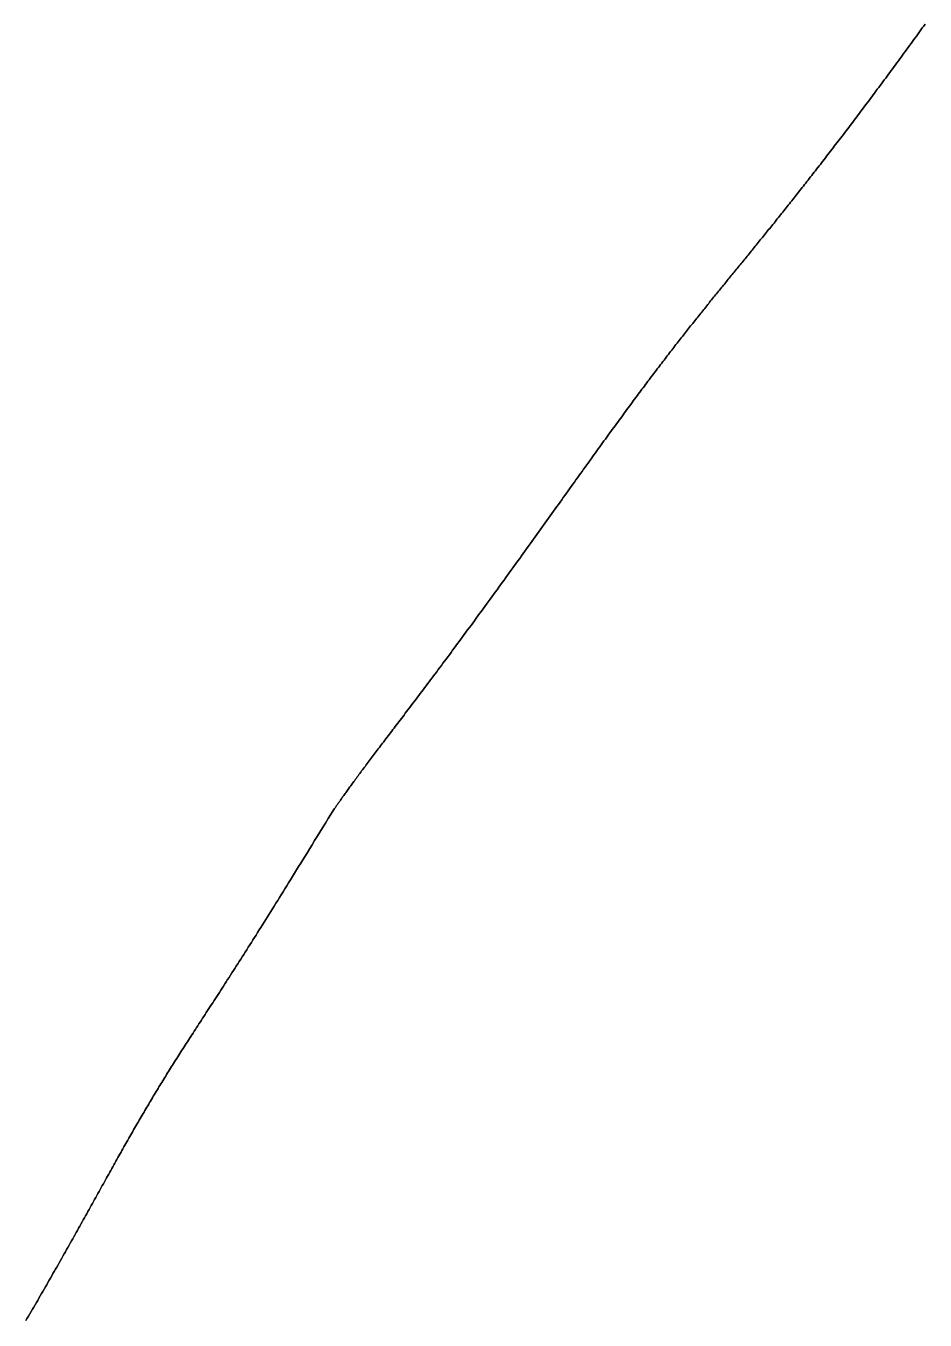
# Model space of a CAD drawing. Header units: inches. Extents: x 130170 to 284068, y 377793 to 804530.
# Drawn here: x 258890.45 to 258925.12, y 738016.13 to 738066.01 of the extents above; entities that cross this region are included whole.
import ezdxf

# ---------------------------------------------------------------- set-up
doc = ezdxf.new("R2010")
doc.units = ezdxf.units.IN
doc.header["$MEASUREMENT"] = 0
doc.layers.add('muni_il', color=7, linetype='Continuous')

msp = doc.modelspace()

# ---------------------------------------------------------------- linework, layer by layer
at = {"layer": 'muni_il'}
for points in [[(258890.446, 738016.115), (258890.497, 738016.201), (258890.548, 738016.288), (258890.599, 738016.375), (258890.649, 738016.461), (258890.7, 738016.548), (258890.75, 738016.634), (258890.801, 738016.721), (258890.851, 738016.807), (258890.901, 738016.894), (258890.951, 738016.98), (258891.001, 738017.066), (258891.05, 738017.152), (258891.1, 738017.238), (258891.149, 738017.324), (258891.199, 738017.41), (258891.248, 738017.496), (258891.297, 738017.581), (258891.346, 738017.667), (258891.395, 738017.752), (258891.444, 738017.838), (258891.492, 738017.923), (258891.541, 738018.008), (258891.589, 738018.093), (258891.637, 738018.178), (258891.686, 738018.262), (258891.733, 738018.346), (258891.781, 738018.431), (258891.829, 738018.515), (258891.876, 738018.599), (258891.924, 738018.683), (258891.971, 738018.766), (258892.018, 738018.85), (258892.065, 738018.933), (258892.112, 738019.016), (258892.158, 738019.099), (258892.205, 738019.182), (258892.251, 738019.264), (258892.297, 738019.346), (258892.343, 738019.428), (258892.389, 738019.51), (258892.434, 738019.591), (258892.48, 738019.672), (258892.525, 738019.754), (258892.57, 738019.834), (258892.615, 738019.915), (258892.66, 738019.995), (258892.704, 738020.075), (258892.749, 738020.155), (258892.793, 738020.234), (258892.837, 738020.313), (258892.881, 738020.392), (258892.925, 738020.471), (258892.968, 738020.549), (258893.012, 738020.627), (258893.055, 738020.704), (258893.098, 738020.782), (258893.141, 738020.859), (258893.183, 738020.935), (258893.226, 738021.011), (258893.268, 738021.088), (258893.31, 738021.163), (258893.352, 738021.239), (258893.394, 738021.314), (258893.435, 738021.388), (258893.476, 738021.463), (258893.518, 738021.537), (258893.559, 738021.61), (258893.599, 738021.683), (258893.64, 738021.756), (258893.68, 738021.829), (258893.721, 738021.901), (258893.761, 738021.973), (258893.801, 738022.044), (258893.84, 738022.115), (258893.88, 738022.186), (258893.919, 738022.256), (258893.958, 738022.326), (258893.997, 738022.396), (258894.036, 738022.465), (258894.075, 738022.534), (258894.114, 738022.603), (258894.152, 738022.671), (258894.19, 738022.739), (258894.228, 738022.806), (258894.266, 738022.873), (258894.304, 738022.94), (258894.342, 738023.007), (258894.379, 738023.073), (258894.417, 738023.139), (258894.454, 738023.204), (258894.491, 738023.269), (258894.528, 738023.334), (258894.565, 738023.399), (258894.602, 738023.463), (258894.638, 738023.527), (258894.675, 738023.591), (258894.711, 738023.654), (258894.748, 738023.717), (258894.784, 738023.78), (258894.82, 738023.843), (258894.857, 738023.905), (258894.893, 738023.967), (258894.929, 738024.029), (258894.965, 738024.09), (258895.001, 738024.152), (258895.037, 738024.213), (258895.073, 738024.274), (258895.109, 738024.335), (258895.145, 738024.396), (258895.181, 738024.456), (258895.217, 738024.517), (258895.252, 738024.577), (258895.288, 738024.637), (258895.324, 738024.697), (258895.36, 738024.757), (258895.396, 738024.817), (258895.433, 738024.877), (258895.469, 738024.937), (258895.505, 738024.997), (258895.542, 738025.057), (258895.578, 738025.117), (258895.615, 738025.177), (258895.651, 738025.236), (258895.688, 738025.296), (258895.725, 738025.356), (258895.762, 738025.417), (258895.799, 738025.477), (258895.837, 738025.537), (258895.874, 738025.597), (258895.912, 738025.658), (258895.95, 738025.719), (258895.988, 738025.78), (258896.027, 738025.841), (258896.065, 738025.902), (258896.104, 738025.964), (258896.143, 738026.025), (258896.182, 738026.088), (258896.221, 738026.15), (258896.261, 738026.213), (258896.301, 738026.275), (258896.342, 738026.339), (258896.382, 738026.402), (258896.423, 738026.466), (258896.464, 738026.531), (258896.505, 738026.595), (258896.547, 738026.66), (258896.589, 738026.726), (258896.631, 738026.792), (258896.674, 738026.858), (258896.717, 738026.925), (258896.76, 738026.992), (258896.804, 738027.059), (258896.848, 738027.128), (258896.892, 738027.196), (258896.937, 738027.265), (258896.982, 738027.335), (258897.027, 738027.405), (258897.073, 738027.476), (258897.119, 738027.547), (258897.165, 738027.619), (258897.212, 738027.691), (258897.259, 738027.764), (258897.307, 738027.837), (258897.355, 738027.911), (258897.403, 738027.985), (258897.452, 738028.061), (258897.501, 738028.136), (258897.55, 738028.213), (258897.6, 738028.29), (258897.65, 738028.367), (258897.701, 738028.445), (258897.752, 738028.524), (258897.803, 738028.603), (258897.855, 738028.683), (258897.907, 738028.763), (258897.959, 738028.844), (258898.012, 738028.926), (258898.065, 738029.008), (258898.119, 738029.091), (258898.172, 738029.174), (258898.226, 738029.259), (258898.281, 738029.343), (258898.336, 738029.429), (258898.391, 738029.514), (258898.447, 738029.601), (258898.503, 738029.688), (258898.559, 738029.776), (258898.615, 738029.864), (258898.672, 738029.953), (258898.73, 738030.043), (258898.787, 738030.133), (258898.845, 738030.224), (258898.903, 738030.315), (258898.962, 738030.408), (258899.021, 738030.5), (258899.08, 738030.594), (258899.14, 738030.688), (258899.2, 738030.783), (258899.261, 738030.878), (258899.321, 738030.975), (258899.383, 738031.071), (258899.444, 738031.169), (258899.506, 738031.268), (258899.569, 738031.367), (258899.632, 738031.467), (258899.695, 738031.568), (258899.759, 738031.67), (258899.823, 738031.773), (258899.889, 738031.877), (258899.954, 738031.982), (258900.02, 738032.089), (258900.087, 738032.196), (258900.155, 738032.305), (258900.223, 738032.414), (258900.292, 738032.526), (258900.362, 738032.639), (258900.433, 738032.753), (258900.505, 738032.869), (258900.578, 738032.987), (258900.653, 738033.107), (258900.728, 738033.229), (258900.805, 738033.354), (258900.883, 738033.481), (258900.963, 738033.61), (258901.044, 738033.742), (258901.128, 738033.878), (258901.213, 738034.017), (258901.301, 738034.159), (258901.391, 738034.306), (258901.483, 738034.456), (258901.579, 738034.611), (258901.677, 738034.771), (258901.779, 738034.937), (258901.884, 738035.108), (258901.993, 738035.286), (258902.107, 738035.47), (258902.35, 738035.846), (258902.382, 738035.893), (258902.397, 738035.916), (258902.412, 738035.938), (258902.427, 738035.96), (258902.442, 738035.982), (258902.457, 738036.005), (258902.473, 738036.028), (258902.489, 738036.051), (258902.506, 738036.075), (258902.523, 738036.099), (258902.54, 738036.125), (258902.559, 738036.151), (258902.578, 738036.178), (258902.597, 738036.205), (258902.617, 738036.234), (258902.638, 738036.264), (258902.66, 738036.294), (258902.682, 738036.325), (258902.705, 738036.358), (258902.729, 738036.391), (258902.754, 738036.425), (258902.779, 738036.459), (258902.804, 738036.495), (258902.831, 738036.532), (258902.857, 738036.569), (258902.885, 738036.607), (258902.913, 738036.645), (258902.942, 738036.685), (258902.971, 738036.725), (258903.001, 738036.765), (258903.031, 738036.807), (258903.062, 738036.849), (258903.093, 738036.891), (258903.125, 738036.934), (258903.157, 738036.978), (258903.189, 738037.022), (258903.222, 738037.066), (258903.256, 738037.111), (258903.289, 738037.157), (258903.323, 738037.203), (258903.358, 738037.249), (258903.393, 738037.296), (258903.428, 738037.343), (258903.463, 738037.391), (258903.499, 738037.439), (258903.535, 738037.487), (258903.572, 738037.536), (258903.609, 738037.585), (258903.646, 738037.635), (258903.683, 738037.685), (258903.721, 738037.735), (258903.76, 738037.786), (258903.798, 738037.837), (258903.837, 738037.889), (258903.876, 738037.94), (258903.916, 738037.993), (258903.955, 738038.045), (258903.996, 738038.099), (258904.036, 738038.152), (258904.077, 738038.206), (258904.118, 738038.26), (258904.16, 738038.315), (258904.202, 738038.371), (258904.244, 738038.426), (258904.287, 738038.483), (258904.33, 738038.539), (258904.374, 738038.596), (258904.418, 738038.654), (258904.462, 738038.712), (258904.507, 738038.771), (258904.552, 738038.83), (258904.597, 738038.89), (258904.643, 738038.95), (258904.69, 738039.011), (258904.736, 738039.073), (258904.784, 738039.135), (258904.831, 738039.197), (258904.879, 738039.261), (258904.928, 738039.324), (258904.977, 738039.389), (258905.026, 738039.454), (258905.076, 738039.519), (258905.127, 738039.586), (258905.177, 738039.652), (258905.229, 738039.72), (258905.28, 738039.788), (258905.332, 738039.857), (258905.385, 738039.926), (258905.438, 738039.996), (258905.491, 738040.067), (258905.545, 738040.138), (258905.6, 738040.21), (258905.655, 738040.283), (258905.71, 738040.356), (258905.766, 738040.43), (258905.822, 738040.504), (258905.878, 738040.579), (258905.935, 738040.655), (258905.993, 738040.732), (258906.051, 738040.809), (258906.109, 738040.886), (258906.168, 738040.964), (258906.227, 738041.043), (258906.286, 738041.123), (258906.346, 738041.203), (258906.406, 738041.283), (258906.467, 738041.364), (258906.528, 738041.446), (258906.589, 738041.529), (258906.651, 738041.611), (258906.713, 738041.695), (258906.775, 738041.779), (258906.838, 738041.863), (258906.901, 738041.948), (258906.964, 738042.033), (258907.028, 738042.119), (258907.091, 738042.205), (258907.156, 738042.292), (258907.22, 738042.379), (258907.285, 738042.467), (258907.349, 738042.555), (258907.415, 738042.643), (258907.48, 738042.732), (258907.545, 738042.821), (258907.611, 738042.91), (258907.677, 738043), (258907.743, 738043.09), (258907.809, 738043.181), (258907.876, 738043.271), (258907.942, 738043.362), (258908.009, 738043.453), (258908.076, 738043.545), (258908.143, 738043.637), (258908.21, 738043.728), (258908.276, 738043.82), (258908.344, 738043.913), (258908.411, 738044.005), (258908.478, 738044.098), (258908.546, 738044.19), (258908.613, 738044.283), (258908.68, 738044.376), (258908.748, 738044.469), (258908.815, 738044.562), (258908.882, 738044.655), (258908.95, 738044.748), (258909.017, 738044.841), (258909.084, 738044.934), (258909.151, 738045.027), (258909.219, 738045.12), (258909.286, 738045.213), (258909.353, 738045.306), (258909.42, 738045.399), (258909.487, 738045.492), (258909.553, 738045.584), (258909.62, 738045.677), (258909.686, 738045.769), (258909.753, 738045.862), (258909.819, 738045.954), (258909.885, 738046.046), (258909.951, 738046.137), (258910.017, 738046.229), (258910.083, 738046.32), (258910.148, 738046.412), (258910.213, 738046.503), (258910.278, 738046.593), (258910.343, 738046.684), (258910.408, 738046.774), (258910.473, 738046.864), (258910.537, 738046.954), (258910.601, 738047.043), (258910.665, 738047.132), (258910.729, 738047.221), (258910.792, 738047.31), (258910.855, 738047.398), (258910.918, 738047.486), (258910.981, 738047.573), (258911.043, 738047.66), (258911.105, 738047.747), (258911.167, 738047.834), (258911.229, 738047.92), (258911.291, 738048.006), (258911.352, 738048.091), (258911.413, 738048.176), (258911.473, 738048.26), (258911.534, 738048.345), (258911.594, 738048.428), (258911.654, 738048.512), (258911.713, 738048.595), (258911.773, 738048.677), (258911.832, 738048.76), (258911.89, 738048.841), (258911.949, 738048.923), (258912.007, 738049.003), (258912.065, 738049.084), (258912.122, 738049.164), (258912.18, 738049.243), (258912.237, 738049.323), (258912.294, 738049.401), (258912.35, 738049.48), (258912.406, 738049.558), (258912.462, 738049.635), (258912.518, 738049.712), (258912.573, 738049.788), (258912.628, 738049.864), (258912.683, 738049.94), (258912.737, 738050.015), (258912.792, 738050.09), (258912.845, 738050.164), (258912.899, 738050.238), (258912.952, 738050.312), (258913.006, 738050.385), (258913.058, 738050.457), (258913.111, 738050.529), (258913.163, 738050.601), (258913.215, 738050.672), (258913.267, 738050.743), (258913.318, 738050.813), (258913.369, 738050.883), (258913.42, 738050.952), (258913.471, 738051.021), (258913.521, 738051.09), (258913.571, 738051.158), (258913.621, 738051.226), (258913.671, 738051.293), (258913.72, 738051.36), (258913.769, 738051.427), (258913.818, 738051.493), (258913.867, 738051.558), (258913.915, 738051.624), (258913.963, 738051.688), (258914.011, 738051.753), (258914.059, 738051.817), (258914.106, 738051.88), (258914.153, 738051.944), (258914.2, 738052.007), (258914.247, 738052.069), (258914.293, 738052.131), (258914.339, 738052.193), (258914.386, 738052.254), (258914.431, 738052.315), (258914.477, 738052.376), (258914.522, 738052.436), (258914.567, 738052.496), (258914.612, 738052.555), (258914.657, 738052.614), (258914.702, 738052.673), (258914.746, 738052.732), (258914.79, 738052.79), (258914.834, 738052.848), (258914.878, 738052.905), (258914.922, 738052.962), (258914.965, 738053.019), (258915.008, 738053.076), (258915.051, 738053.132), (258915.094, 738053.188), (258915.137, 738053.243), (258915.179, 738053.298), (258915.222, 738053.353), (258915.264, 738053.408), (258915.306, 738053.463), (258915.348, 738053.517), (258915.389, 738053.57), (258915.431, 738053.624), (258915.472, 738053.677), (258915.513, 738053.73), (258915.554, 738053.783), (258915.595, 738053.836), (258915.636, 738053.888), (258915.677, 738053.94), (258915.718, 738053.992), (258915.758, 738054.043), (258915.798, 738054.095), (258915.838, 738054.146), (258915.878, 738054.197), (258915.918, 738054.247), (258915.958, 738054.298), (258915.998, 738054.348), (258916.037, 738054.398), (258916.077, 738054.448), (258916.116, 738054.498), (258916.156, 738054.547), (258916.195, 738054.596), (258916.234, 738054.646), (258916.273, 738054.695), (258916.312, 738054.743), (258916.351, 738054.792), (258916.389, 738054.841), (258916.428, 738054.889), (258916.467, 738054.937), (258916.505, 738054.985), (258916.544, 738055.033), (258916.582, 738055.081), (258916.62, 738055.128), (258916.659, 738055.176), (258916.697, 738055.224), (258916.735, 738055.271), (258916.773, 738055.318), (258916.811, 738055.365), (258916.849, 738055.412), (258916.887, 738055.459), (258916.925, 738055.506), (258916.963, 738055.553), (258917.001, 738055.599), (258917.038, 738055.646), (258917.076, 738055.693), (258917.114, 738055.739), (258917.152, 738055.786), (258917.19, 738055.832), (258917.227, 738055.879), (258917.265, 738055.925), (258917.303, 738055.971), (258917.34, 738056.018), (258917.378, 738056.064), (258917.416, 738056.11), (258917.454, 738056.157), (258917.491, 738056.203), (258917.529, 738056.249), (258917.567, 738056.295), (258917.605, 738056.342), (258917.642, 738056.388), (258917.68, 738056.434), (258917.718, 738056.481), (258917.756, 738056.527), (258917.794, 738056.574), (258917.832, 738056.62), (258917.87, 738056.667), (258917.908, 738056.713), (258917.946, 738056.76), (258917.984, 738056.807), (258918.023, 738056.853), (258918.061, 738056.9), (258918.099, 738056.947), (258918.138, 738056.994), (258918.176, 738057.041), (258918.214, 738057.089), (258918.253, 738057.136), (258918.292, 738057.183), (258918.331, 738057.231), (258918.369, 738057.279), (258918.408, 738057.326), (258918.447, 738057.374), (258918.486, 738057.422), (258918.526, 738057.47), (258918.565, 738057.519), (258918.604, 738057.567), (258918.644, 738057.616), (258918.683, 738057.664), (258918.723, 738057.713), (258918.763, 738057.762), (258918.803, 738057.811), (258918.843, 738057.861), (258918.883, 738057.91), (258918.923, 738057.96), (258918.964, 738058.01), (258919.004, 738058.06), (258919.045, 738058.11), (258919.086, 738058.161), (258919.127, 738058.211), (258919.168, 738058.262), (258919.209, 738058.313), (258919.25, 738058.365), (258919.292, 738058.416), (258919.333, 738058.468), (258919.375, 738058.52), (258919.417, 738058.572), (258919.459, 738058.624), (258919.501, 738058.677), (258919.543, 738058.73), (258919.586, 738058.783), (258919.628, 738058.836), (258919.671, 738058.889), (258919.714, 738058.943), (258919.757, 738058.997), (258919.8, 738059.051), (258919.844, 738059.106), (258919.888, 738059.161), (258919.931, 738059.216), (258919.975, 738059.271), (258920.019, 738059.327), (258920.063, 738059.382), (258920.108, 738059.438), (258920.152, 738059.495), (258920.197, 738059.551), (258920.242, 738059.608), (258920.287, 738059.665), (258920.332, 738059.722), (258920.378, 738059.78), (258920.423, 738059.838), (258920.469, 738059.896), (258920.515, 738059.955), (258920.561, 738060.013), (258920.607, 738060.072), (258920.654, 738060.131), (258920.7, 738060.191), (258920.747, 738060.251), (258920.794, 738060.311), (258920.841, 738060.371), (258920.888, 738060.432), (258920.936, 738060.493), (258920.983, 738060.554), (258921.031, 738060.615), (258921.079, 738060.677), (258921.127, 738060.739), (258921.175, 738060.802), (258921.224, 738060.864), (258921.272, 738060.927), (258921.321, 738060.99), (258921.37, 738061.053), (258921.419, 738061.117), (258921.468, 738061.181), (258921.518, 738061.245), (258921.567, 738061.31), (258921.617, 738061.374), (258921.667, 738061.439), (258921.717, 738061.504), (258921.767, 738061.57), (258921.817, 738061.636), (258921.868, 738061.702), (258921.918, 738061.768), (258921.969, 738061.834), (258922.02, 738061.901), (258922.071, 738061.968), (258922.122, 738062.035), (258922.173, 738062.103), (258922.225, 738062.171), (258922.276, 738062.239), (258922.328, 738062.307), (258922.38, 738062.375), (258922.431, 738062.444), (258922.483, 738062.513), (258922.536, 738062.582), (258922.588, 738062.651), (258922.64, 738062.721), (258922.693, 738062.79), (258922.745, 738062.86), (258922.798, 738062.93), (258922.851, 738063.001), (258922.904, 738063.071), (258922.957, 738063.142), (258923.01, 738063.213), (258923.063, 738063.284), (258923.116, 738063.355), (258923.169, 738063.427), (258923.223, 738063.499), (258923.276, 738063.57), (258923.33, 738063.642), (258923.383, 738063.715), (258923.437, 738063.787), (258923.491, 738063.859), (258923.545, 738063.932), (258923.599, 738064.005), (258923.653, 738064.078), (258923.707, 738064.151), (258923.761, 738064.224), (258923.815, 738064.297), (258923.869, 738064.371), (258923.923, 738064.444), (258923.977, 738064.518), (258924.032, 738064.592), (258924.086, 738064.666), (258924.14, 738064.74), (258924.194, 738064.814), (258924.249, 738064.888), (258924.303, 738064.962), (258924.358, 738065.037), (258924.412, 738065.111), (258924.466, 738065.186), (258924.521, 738065.26), (258924.575, 738065.335), (258924.63, 738065.41), (258924.684, 738065.484), (258924.738, 738065.559), (258924.793, 738065.634), (258924.847, 738065.709), (258924.902, 738065.784), (258924.956, 738065.859), (258925.01, 738065.934), (258925.065, 738066.009), (258925.119, 738066.085)], [(258925.119, 738066.085), (258925.065, 738066.009), (258925.01, 738065.934), (258924.956, 738065.859), (258924.902, 738065.784), (258924.847, 738065.709), (258924.793, 738065.634), (258924.738, 738065.559), (258924.684, 738065.484), (258924.63, 738065.41), (258924.575, 738065.335), (258924.521, 738065.26), (258924.466, 738065.186), (258924.412, 738065.111), (258924.358, 738065.037), (258924.303, 738064.962), (258924.249, 738064.888), (258924.194, 738064.814), (258924.14, 738064.74), (258924.086, 738064.666), (258924.032, 738064.592), (258923.977, 738064.518), (258923.923, 738064.444), (258923.869, 738064.371), (258923.815, 738064.297), (258923.761, 738064.224), (258923.707, 738064.151), (258923.653, 738064.078), (258923.599, 738064.005), (258923.545, 738063.932), (258923.491, 738063.859), (258923.437, 738063.787), (258923.383, 738063.715), (258923.33, 738063.642), (258923.276, 738063.57), (258923.223, 738063.499), (258923.169, 738063.427), (258923.116, 738063.355), (258923.063, 738063.284), (258923.01, 738063.213), (258922.957, 738063.142), (258922.904, 738063.071), (258922.851, 738063.001), (258922.798, 738062.93), (258922.745, 738062.86), (258922.693, 738062.79), (258922.64, 738062.721), (258922.588, 738062.651), (258922.536, 738062.582), (258922.483, 738062.513), (258922.431, 738062.444), (258922.38, 738062.375), (258922.328, 738062.307), (258922.276, 738062.239), (258922.225, 738062.171), (258922.173, 738062.103), (258922.122, 738062.035), (258922.071, 738061.968), (258922.02, 738061.901), (258921.969, 738061.834), (258921.918, 738061.768), (258921.868, 738061.702), (258921.817, 738061.636), (258921.767, 738061.57), (258921.717, 738061.504), (258921.667, 738061.439), (258921.617, 738061.374), (258921.567, 738061.31), (258921.518, 738061.245), (258921.468, 738061.181), (258921.419, 738061.117), (258921.37, 738061.053), (258921.321, 738060.99), (258921.272, 738060.927), (258921.224, 738060.864), (258921.175, 738060.802), (258921.127, 738060.739), (258921.079, 738060.677), (258921.031, 738060.615), (258920.983, 738060.554), (258920.936, 738060.493), (258920.888, 738060.432), (258920.841, 738060.371), (258920.794, 738060.311), (258920.747, 738060.251), (258920.7, 738060.191), (258920.654, 738060.131), (258920.607, 738060.072), (258920.561, 738060.013), (258920.515, 738059.955), (258920.469, 738059.896), (258920.423, 738059.838), (258920.378, 738059.78), (258920.332, 738059.722), (258920.287, 738059.665), (258920.242, 738059.608), (258920.197, 738059.551), (258920.152, 738059.495), (258920.108, 738059.438), (258920.063, 738059.382), (258920.019, 738059.327), (258919.975, 738059.271), (258919.931, 738059.216), (258919.888, 738059.161), (258919.844, 738059.106), (258919.8, 738059.051), (258919.757, 738058.997), (258919.714, 738058.943), (258919.671, 738058.889), (258919.628, 738058.836), (258919.586, 738058.783), (258919.543, 738058.73), (258919.501, 738058.677), (258919.459, 738058.624), (258919.417, 738058.572), (258919.375, 738058.52), (258919.333, 738058.468), (258919.292, 738058.416), (258919.25, 738058.365), (258919.209, 738058.313), (258919.168, 738058.262), (258919.127, 738058.211), (258919.086, 738058.161), (258919.045, 738058.11), (258919.004, 738058.06), (258918.964, 738058.01), (258918.923, 738057.96), (258918.883, 738057.91), (258918.843, 738057.861), (258918.803, 738057.811), (258918.763, 738057.762), (258918.723, 738057.713), (258918.683, 738057.664), (258918.644, 738057.616), (258918.604, 738057.567), (258918.565, 738057.519), (258918.526, 738057.47), (258918.486, 738057.422), (258918.447, 738057.374), (258918.408, 738057.326), (258918.369, 738057.279), (258918.331, 738057.231), (258918.292, 738057.183), (258918.253, 738057.136), (258918.214, 738057.089), (258918.176, 738057.041), (258918.138, 738056.994), (258918.099, 738056.947), (258918.061, 738056.9), (258918.023, 738056.853), (258917.984, 738056.807), (258917.946, 738056.76), (258917.908, 738056.713), (258917.87, 738056.667), (258917.832, 738056.62), (258917.794, 738056.574), (258917.756, 738056.527), (258917.718, 738056.481), (258917.68, 738056.434), (258917.642, 738056.388), (258917.605, 738056.342), (258917.567, 738056.295), (258917.529, 738056.249), (258917.491, 738056.203), (258917.454, 738056.157), (258917.416, 738056.11), (258917.378, 738056.064), (258917.34, 738056.018), (258917.303, 738055.971), (258917.265, 738055.925), (258917.227, 738055.879), (258917.19, 738055.832), (258917.152, 738055.786), (258917.114, 738055.739), (258917.076, 738055.693), (258917.038, 738055.646), (258917.001, 738055.599), (258916.963, 738055.553), (258916.925, 738055.506), (258916.887, 738055.459), (258916.849, 738055.412), (258916.811, 738055.365), (258916.773, 738055.318), (258916.735, 738055.271), (258916.697, 738055.224), (258916.659, 738055.176), (258916.62, 738055.128), (258916.582, 738055.081), (258916.544, 738055.033), (258916.505, 738054.985), (258916.467, 738054.937), (258916.428, 738054.889), (258916.389, 738054.841), (258916.351, 738054.792), (258916.312, 738054.743), (258916.273, 738054.695), (258916.234, 738054.646), (258916.195, 738054.596), (258916.156, 738054.547), (258916.116, 738054.498), (258916.077, 738054.448), (258916.037, 738054.398), (258915.998, 738054.348), (258915.958, 738054.298), (258915.918, 738054.247), (258915.878, 738054.197), (258915.838, 738054.146), (258915.798, 738054.095), (258915.758, 738054.043), (258915.718, 738053.992), (258915.677, 738053.94), (258915.636, 738053.888), (258915.595, 738053.836), (258915.554, 738053.783), (258915.513, 738053.73), (258915.472, 738053.677), (258915.431, 738053.624), (258915.389, 738053.57), (258915.348, 738053.517), (258915.306, 738053.463), (258915.264, 738053.408), (258915.222, 738053.353), (258915.179, 738053.298), (258915.137, 738053.243), (258915.094, 738053.188), (258915.051, 738053.132), (258915.008, 738053.076), (258914.965, 738053.019), (258914.922, 738052.962), (258914.878, 738052.905), (258914.834, 738052.848), (258914.79, 738052.79), (258914.746, 738052.732), (258914.702, 738052.673), (258914.657, 738052.614), (258914.612, 738052.555), (258914.567, 738052.496), (258914.522, 738052.436), (258914.477, 738052.376), (258914.431, 738052.315), (258914.386, 738052.254), (258914.339, 738052.193), (258914.293, 738052.131), (258914.247, 738052.069), (258914.2, 738052.007), (258914.153, 738051.944), (258914.106, 738051.88), (258914.059, 738051.817), (258914.011, 738051.753), (258913.963, 738051.688), (258913.915, 738051.624), (258913.867, 738051.558), (258913.818, 738051.493), (258913.769, 738051.427), (258913.72, 738051.36), (258913.671, 738051.293), (258913.621, 738051.226), (258913.571, 738051.158), (258913.521, 738051.09), (258913.471, 738051.021), (258913.42, 738050.952), (258913.369, 738050.883), (258913.318, 738050.813), (258913.267, 738050.743), (258913.215, 738050.672), (258913.163, 738050.601), (258913.111, 738050.529), (258913.058, 738050.457), (258913.006, 738050.385), (258912.952, 738050.312), (258912.899, 738050.238), (258912.845, 738050.164), (258912.792, 738050.09), (258912.737, 738050.015), (258912.683, 738049.94), (258912.628, 738049.864), (258912.573, 738049.788), (258912.518, 738049.712), (258912.462, 738049.635), (258912.406, 738049.558), (258912.35, 738049.48), (258912.294, 738049.401), (258912.237, 738049.323), (258912.18, 738049.243), (258912.122, 738049.164), (258912.065, 738049.084), (258912.007, 738049.003), (258911.949, 738048.923), (258911.89, 738048.841), (258911.832, 738048.76), (258911.773, 738048.677), (258911.713, 738048.595), (258911.654, 738048.512), (258911.594, 738048.428), (258911.534, 738048.345), (258911.473, 738048.26), (258911.413, 738048.176), (258911.352, 738048.091), (258911.291, 738048.006), (258911.229, 738047.92), (258911.167, 738047.834), (258911.105, 738047.747), (258911.043, 738047.66), (258910.981, 738047.573), (258910.918, 738047.486), (258910.855, 738047.398), (258910.792, 738047.31), (258910.729, 738047.221), (258910.665, 738047.132), (258910.601, 738047.043), (258910.537, 738046.954), (258910.473, 738046.864), (258910.408, 738046.774), (258910.343, 738046.684), (258910.278, 738046.593), (258910.213, 738046.503), (258910.148, 738046.412), (258910.083, 738046.32), (258910.017, 738046.229), (258909.951, 738046.137), (258909.885, 738046.046), (258909.819, 738045.954), (258909.753, 738045.862), (258909.686, 738045.769), (258909.62, 738045.677), (258909.553, 738045.584), (258909.487, 738045.492), (258909.42, 738045.399), (258909.353, 738045.306), (258909.286, 738045.213), (258909.219, 738045.12), (258909.151, 738045.027), (258909.084, 738044.934), (258909.017, 738044.841), (258908.95, 738044.748), (258908.882, 738044.655), (258908.815, 738044.562), (258908.748, 738044.469), (258908.68, 738044.376), (258908.613, 738044.283), (258908.546, 738044.19), (258908.478, 738044.098), (258908.411, 738044.005), (258908.344, 738043.913), (258908.276, 738043.82), (258908.21, 738043.728), (258908.143, 738043.637), (258908.076, 738043.545), (258908.009, 738043.453), (258907.942, 738043.362), (258907.876, 738043.271), (258907.809, 738043.181), (258907.743, 738043.09), (258907.677, 738043), (258907.611, 738042.91), (258907.545, 738042.821), (258907.48, 738042.732), (258907.415, 738042.643), (258907.349, 738042.555), (258907.285, 738042.467), (258907.22, 738042.379), (258907.156, 738042.292), (258907.091, 738042.205), (258907.028, 738042.119), (258906.964, 738042.033), (258906.901, 738041.948), (258906.838, 738041.863), (258906.775, 738041.779), (258906.713, 738041.695), (258906.651, 738041.611), (258906.589, 738041.529), (258906.528, 738041.446), (258906.467, 738041.364), (258906.406, 738041.283), (258906.346, 738041.203), (258906.286, 738041.123), (258906.227, 738041.043), (258906.168, 738040.964), (258906.109, 738040.886), (258906.051, 738040.809), (258905.993, 738040.732), (258905.935, 738040.655), (258905.878, 738040.579), (258905.822, 738040.504), (258905.766, 738040.43), (258905.71, 738040.356), (258905.655, 738040.283), (258905.6, 738040.21), (258905.545, 738040.138), (258905.491, 738040.067), (258905.438, 738039.996), (258905.385, 738039.926), (258905.332, 738039.857), (258905.28, 738039.788), (258905.229, 738039.72), (258905.177, 738039.652), (258905.127, 738039.586), (258905.076, 738039.519), (258905.026, 738039.454), (258904.977, 738039.389), (258904.928, 738039.324), (258904.879, 738039.261), (258904.831, 738039.197), (258904.784, 738039.135), (258904.736, 738039.073), (258904.69, 738039.011), (258904.643, 738038.95), (258904.597, 738038.89), (258904.552, 738038.83), (258904.507, 738038.771), (258904.462, 738038.712), (258904.418, 738038.654), (258904.374, 738038.596), (258904.33, 738038.539), (258904.287, 738038.483), (258904.244, 738038.426), (258904.202, 738038.371), (258904.16, 738038.315), (258904.118, 738038.26), (258904.077, 738038.206), (258904.036, 738038.152), (258903.996, 738038.099), (258903.955, 738038.045), (258903.916, 738037.993), (258903.876, 738037.94), (258903.837, 738037.889), (258903.798, 738037.837), (258903.76, 738037.786), (258903.721, 738037.735), (258903.683, 738037.685), (258903.646, 738037.635), (258903.609, 738037.585), (258903.572, 738037.536), (258903.535, 738037.487), (258903.499, 738037.439), (258903.463, 738037.391), (258903.428, 738037.343), (258903.393, 738037.296), (258903.358, 738037.249), (258903.323, 738037.203), (258903.289, 738037.157), (258903.256, 738037.111), (258903.222, 738037.066), (258903.189, 738037.022), (258903.157, 738036.978), (258903.125, 738036.934), (258903.093, 738036.891), (258903.062, 738036.849), (258903.031, 738036.807), (258903.001, 738036.765), (258902.971, 738036.725), (258902.942, 738036.685), (258902.913, 738036.645), (258902.885, 738036.607), (258902.857, 738036.569), (258902.831, 738036.532), (258902.804, 738036.495), (258902.779, 738036.459), (258902.754, 738036.425), (258902.729, 738036.391), (258902.705, 738036.358), (258902.682, 738036.325), (258902.66, 738036.294), (258902.638, 738036.264), (258902.617, 738036.234), (258902.597, 738036.205), (258902.578, 738036.178), (258902.559, 738036.151), (258902.54, 738036.125), (258902.523, 738036.099), (258902.506, 738036.075), (258902.489, 738036.051), (258902.473, 738036.028), (258902.457, 738036.005), (258902.442, 738035.982), (258902.427, 738035.96), (258902.412, 738035.938), (258902.397, 738035.916), (258902.382, 738035.893), (258902.35, 738035.846), (258902.107, 738035.47), (258901.993, 738035.286), (258901.884, 738035.108), (258901.779, 738034.937), (258901.677, 738034.771), (258901.579, 738034.611), (258901.483, 738034.456), (258901.391, 738034.306), (258901.301, 738034.159), (258901.213, 738034.017), (258901.128, 738033.878), (258901.044, 738033.742), (258900.963, 738033.61), (258900.883, 738033.481), (258900.805, 738033.354), (258900.728, 738033.229), (258900.653, 738033.107), (258900.578, 738032.987), (258900.505, 738032.869), (258900.433, 738032.753), (258900.362, 738032.639), (258900.292, 738032.526), (258900.223, 738032.414), (258900.155, 738032.305), (258900.087, 738032.196), (258900.02, 738032.089), (258899.954, 738031.982), (258899.889, 738031.877), (258899.823, 738031.773), (258899.759, 738031.67), (258899.695, 738031.568), (258899.632, 738031.467), (258899.569, 738031.367), (258899.506, 738031.268), (258899.444, 738031.169), (258899.383, 738031.071), (258899.321, 738030.975), (258899.261, 738030.878), (258899.2, 738030.783), (258899.14, 738030.688), (258899.08, 738030.594), (258899.021, 738030.5), (258898.962, 738030.408), (258898.903, 738030.315), (258898.845, 738030.224), (258898.787, 738030.133), (258898.73, 738030.043), (258898.672, 738029.953), (258898.615, 738029.864), (258898.559, 738029.776), (258898.503, 738029.688), (258898.447, 738029.601), (258898.391, 738029.514), (258898.336, 738029.429), (258898.281, 738029.343), (258898.226, 738029.259), (258898.172, 738029.174), (258898.119, 738029.091), (258898.065, 738029.008), (258898.012, 738028.926), (258897.959, 738028.844), (258897.907, 738028.763), (258897.855, 738028.683), (258897.803, 738028.603), (258897.752, 738028.524), (258897.701, 738028.445), (258897.65, 738028.367), (258897.6, 738028.29), (258897.55, 738028.213), (258897.501, 738028.136), (258897.452, 738028.061), (258897.403, 738027.985), (258897.355, 738027.911), (258897.307, 738027.837), (258897.259, 738027.764), (258897.212, 738027.691), (258897.165, 738027.619), (258897.119, 738027.547), (258897.073, 738027.476), (258897.027, 738027.405), (258896.982, 738027.335), (258896.937, 738027.265), (258896.892, 738027.196), (258896.848, 738027.128), (258896.804, 738027.059), (258896.76, 738026.992), (258896.717, 738026.925), (258896.674, 738026.858), (258896.631, 738026.792), (258896.589, 738026.726), (258896.547, 738026.66), (258896.505, 738026.595), (258896.464, 738026.531), (258896.423, 738026.466), (258896.382, 738026.402), (258896.342, 738026.339), (258896.301, 738026.275), (258896.261, 738026.213), (258896.221, 738026.15), (258896.182, 738026.088), (258896.143, 738026.025), (258896.104, 738025.964), (258896.065, 738025.902), (258896.027, 738025.841), (258895.988, 738025.78), (258895.95, 738025.719), (258895.912, 738025.658), (258895.874, 738025.597), (258895.837, 738025.537), (258895.799, 738025.477), (258895.762, 738025.417), (258895.725, 738025.356), (258895.688, 738025.296), (258895.651, 738025.236), (258895.615, 738025.177), (258895.578, 738025.117), (258895.542, 738025.057), (258895.505, 738024.997), (258895.469, 738024.937), (258895.433, 738024.877), (258895.396, 738024.817), (258895.36, 738024.757), (258895.324, 738024.697), (258895.288, 738024.637), (258895.252, 738024.577), (258895.217, 738024.517), (258895.181, 738024.456), (258895.145, 738024.396), (258895.109, 738024.335), (258895.073, 738024.274), (258895.037, 738024.213), (258895.001, 738024.152), (258894.965, 738024.09), (258894.929, 738024.029), (258894.893, 738023.967), (258894.857, 738023.905), (258894.82, 738023.843), (258894.784, 738023.78), (258894.748, 738023.717), (258894.711, 738023.654), (258894.675, 738023.591), (258894.638, 738023.527), (258894.602, 738023.463), (258894.565, 738023.399), (258894.528, 738023.334), (258894.491, 738023.269), (258894.454, 738023.204), (258894.417, 738023.139), (258894.379, 738023.073), (258894.342, 738023.007), (258894.304, 738022.94), (258894.266, 738022.873), (258894.228, 738022.806), (258894.19, 738022.739), (258894.152, 738022.671), (258894.114, 738022.603), (258894.075, 738022.534), (258894.036, 738022.465), (258893.997, 738022.396), (258893.958, 738022.326), (258893.919, 738022.256), (258893.88, 738022.186), (258893.84, 738022.115), (258893.801, 738022.044), (258893.761, 738021.973), (258893.721, 738021.901), (258893.68, 738021.829), (258893.64, 738021.756), (258893.599, 738021.683), (258893.559, 738021.61), (258893.518, 738021.537), (258893.476, 738021.463), (258893.435, 738021.388), (258893.394, 738021.314), (258893.352, 738021.239), (258893.31, 738021.163), (258893.268, 738021.088), (258893.226, 738021.011), (258893.183, 738020.935), (258893.141, 738020.859), (258893.098, 738020.782), (258893.055, 738020.704), (258893.012, 738020.627), (258892.968, 738020.549), (258892.925, 738020.471), (258892.881, 738020.392), (258892.837, 738020.313), (258892.793, 738020.234), (258892.749, 738020.155), (258892.704, 738020.075), (258892.66, 738019.995), (258892.615, 738019.915), (258892.57, 738019.834), (258892.525, 738019.754), (258892.48, 738019.672), (258892.434, 738019.591), (258892.389, 738019.51), (258892.343, 738019.428), (258892.297, 738019.346), (258892.251, 738019.264), (258892.205, 738019.182), (258892.158, 738019.099), (258892.112, 738019.016), (258892.065, 738018.933), (258892.018, 738018.85), (258891.971, 738018.766), (258891.924, 738018.683), (258891.876, 738018.599), (258891.829, 738018.515), (258891.781, 738018.431), (258891.733, 738018.346), (258891.686, 738018.262), (258891.637, 738018.178), (258891.589, 738018.093), (258891.541, 738018.008), (258891.492, 738017.923), (258891.444, 738017.838), (258891.395, 738017.752), (258891.346, 738017.667), (258891.297, 738017.581), (258891.248, 738017.496), (258891.199, 738017.41), (258891.149, 738017.324), (258891.1, 738017.238), (258891.05, 738017.152), (258891.001, 738017.066), (258890.951, 738016.98), (258890.901, 738016.894), (258890.851, 738016.807), (258890.801, 738016.721), (258890.75, 738016.634), (258890.7, 738016.548), (258890.649, 738016.461), (258890.599, 738016.375), (258890.548, 738016.288), (258890.497, 738016.201), (258890.446, 738016.115)]]:
    msp.add_lwpolyline(points, dxfattribs=at)

doc.saveas('drawing.dxf')
